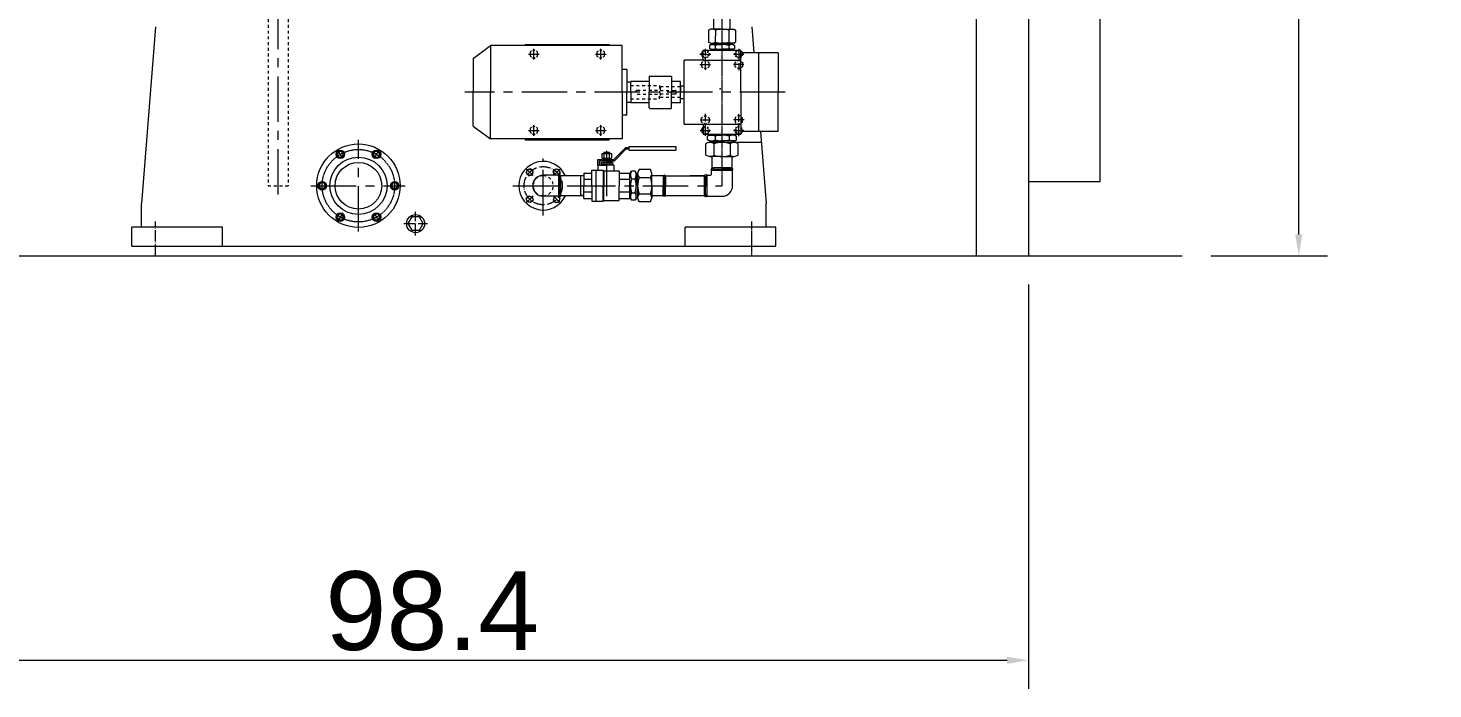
# Model space of a CAD drawing. Header units: inches. Extents: x 0 to 31702, y 0 to 24154.
# Drawn here: x 5433 to 8378, y 15560 to 16945 of the extents above; entities that cross this region are included whole.
import ezdxf

# ---------------------------------------------------------------- set-up
doc = ezdxf.new("R2010")
doc.units = ezdxf.units.IN
doc.header["$MEASUREMENT"] = 0
for name, pattern in [('ACAD_ISO04W100', [30, 24, -3, 0, -3]), ('CENTER', [50.8, 31.75, -6.35, 6.35, -6.35]), ('CHAIN', [0.7087, 0.4724, -0.0591, 0.1181, -0.0591]), ('EB_DASH', [6, 3, -3])]:
    doc.linetypes.add(name, pattern=pattern)
doc.layers.get('Defpoints').update_dxf_attribs({"lineweight": 5})
doc.layers.add('CAXA1', color=5, linetype='CENTER', lineweight=5)
doc.styles.add('Roman', font='arial.ttf')
doc.styles.get("Standard").update_dxf_attribs({"font": 'arial.ttf'})
doc.dimstyles.new('ISO-25', dxfattribs={"dimscale": 30, "dimtxt": 1.5, "dimasz": 1.5, "dimexe": 2, "dimexo": 2, "dimtad": 1, "dimtih": 1, "dimtoh": 1, "dimdec": 1, "dimlfac": 0.03937, "dimdsep": 46, "dimtxsty": 'Standard', "dimcen": 2.5, "dimclrd": 7, "dimclre": 7, "dimclrt": 7, "dimadec": 0, "dimazin": 0, "dimtfac": 1, "dimtdec": 1, "dimtmove": 0, "dimatfit": 3, "dimfxl": 1, "dimlwd": 5, "dimlwe": 5, "dimarcsym": 0})

# ---------------------------------------------------------------- blocks, each defined once
blk = doc.blocks.new('*D20')
at = {"color": 7, "linetype": 'Continuous', "lineweight": 5, "transparency": 16777216}
for p, q in [((5030.1, 16407.7), (5030.1, 15559.7)), ((7530.1, 16407.7), (7530.1, 15559.7)), ((5075.1, 15619.7), (7485.1, 15619.7))]:
    blk.add_line(p, q, dxfattribs=at)
at = {"color": 7, "transparency": 16777216}
for points in [[(5075.1, 15627.2), (5075.1, 15612.2), (5030.1, 15619.7)], [(7485.1, 15627.2), (7485.1, 15612.2), (7530.1, 15619.7)]]:
    blk.add_solid(points, dxfattribs=at)
at = {"layer": 'Defpoints', "color": 0, "transparency": 16777216}
for p in [(5030.1, 16467.7), (7530.1, 16467.7), (7530.1, 15619.7)]:
    blk.add_point(p, dxfattribs=at)
at = {"color": 7, "lineweight": 5, "transparency": 16777216, "insert": (6280.1, 15722.7), "char_height": 165, "attachment_point": 5, "style": 'Roman'}
blk.add_mtext('98.4', dxfattribs=at)
blk = doc.blocks.new('*D26')
at = {"color": 7, "linetype": 'Continuous', "lineweight": 5, "transparency": 16777216}
for p, q in [((7542.6, 21397.7), (8156.7, 21397.7)), ((8096.7, 21352.7), (8096.7, 18600.5)), ((8096.7, 16512.7), (8096.7, 18394.5)), ((7912.4, 16467.7), (8156.7, 16467.7))]:
    blk.add_line(p, q, dxfattribs=at)
at = {"color": 7, "transparency": 16777216}
for points in [[(8089.2, 21352.7), (8104.2, 21352.7), (8096.7, 21397.7)], [(8089.2, 16512.7), (8104.2, 16512.7), (8096.7, 16467.7)]]:
    blk.add_solid(points, dxfattribs=at)
at = {"layer": 'Defpoints', "color": 0, "transparency": 16777216}
for p in [(7482.6, 21397.7), (8096.7, 21397.7), (7852.4, 16467.7)]:
    blk.add_point(p, dxfattribs=at)
at = {"color": 7, "lineweight": 5, "transparency": 16777216, "insert": (8096.7, 18497.5), "char_height": 165, "attachment_point": 5, "style": 'Roman'}
blk.add_mtext('194.1', dxfattribs=at)

msp = doc.modelspace()

# ---------------------------------------------------------------- linework, layer by layer
at = {"color": 7, "lineweight": 5}
for p, q in [((7420.12, 19467.71), (7420.12, 16467.71)), ((7530.12, 19467.71), (7530.12, 16467.71)), ((7680.12, 16623.71), (7680.12, 18383.71)), ((6870.67, 16942.75), (6870.66, 16965.74)), ((6904.58, 16942.75), (6904.59, 16965.74)), ((5700.12, 16947.71), (5670.12, 16577.71)), ((6859.36, 16940.57), (6859.34, 16915.95)), ((6859.36, 16940.57), (6859.34, 16915.95)), ((6863.16, 16942.75), (6859.36, 16940.57)), ((6863.16, 16942.75), (6859.36, 16940.57)), ((6887.67, 16942.73), (6863.16, 16942.75)), ((6887.67, 16942.73), (6863.16, 16942.75)), ((6873.51, 16940.55), (6873.49, 16915.93)), ((6873.51, 16940.55), (6873.49, 16915.93)), ((6887.59, 16942.73), (6912.09, 16942.75)), ((6887.59, 16942.73), (6912.09, 16942.75)), ((6901.74, 16940.55), (6901.76, 16915.93)), ((6901.74, 16940.55), (6901.76, 16915.93)), ((6912.09, 16942.75), (6915.89, 16940.57)), ((6912.09, 16942.75), (6915.89, 16940.57)), ((6915.89, 16940.57), (6915.91, 16915.95)), ((6915.89, 16940.57), (6915.91, 16915.95)), ((6950.12, 16947.71), (6954.55, 16893.11)), ((6365.62, 16881.64), (6402.4, 16908.71)), ((6678.05, 16908.71), (6402.4, 16908.71)), ((6402.4, 16908.71), (6402.4, 16810.71)), ((6475.12, 16910.71), (6475.12, 16908.71)), ((6475.12, 16910.71), (6651.12, 16910.71)), ((6651.12, 16910.71), (6651.12, 16908.71)), ((6678.05, 16810.71), (6678.05, 16908.71)), ((6863.13, 16913.75), (6859.34, 16915.95)), ((6863.13, 16913.75), (6859.34, 16915.95)), ((6864.64, 16910.71), (6861.33, 16908.81)), ((6861.33, 16908.81), (6861.33, 16902.62)), ((6863.13, 16913.75), (6887.64, 16913.73)), ((6863.13, 16913.75), (6887.64, 16913.73)), ((6864.64, 16910.71), (6887.62, 16910.71)), ((6868.14, 16913.75), (6868.14, 16910.71)), ((6868.14, 16913.75), (6868.14, 16910.71)), ((6873.48, 16908.72), (6873.48, 16902.71)), ((6912.12, 16913.75), (6887.61, 16913.73)), ((6912.12, 16913.75), (6887.61, 16913.73)), ((6910.62, 16910.71), (6887.63, 16910.71)), ((6901.77, 16908.72), (6901.77, 16902.71)), ((6907.11, 16913.75), (6907.12, 16910.71)), ((6907.11, 16913.75), (6907.12, 16910.71)), ((6910.62, 16910.71), (6913.92, 16908.81)), ((6912.12, 16913.75), (6915.91, 16915.95)), ((6912.12, 16913.75), (6915.91, 16915.95)), ((6913.92, 16908.81), (6913.92, 16902.62)), ((6365.62, 16881.64), (6365.62, 16810.71)), ((6678.05, 16810.71), (6678.05, 16899.71)), ((6808.12, 16743.71), (6808.12, 16877.71)), ((6848.07, 16877.71), (6808.12, 16877.71)), ((6848.07, 16895.16), (6846.5, 16894.25)), ((6846.5, 16894.25), (6846.5, 16887.17)), ((6846.5, 16887.17), (6848.07, 16886.26)), ((6848.07, 16877.71), (6848.07, 16898.71)), ((6848.07, 16898.71), (6927.17, 16898.71)), ((6848.07, 16877.71), (6927.17, 16877.71)), ((6864.64, 16900.71), (6861.33, 16902.62)), ((6864.64, 16900.71), (6887.62, 16900.71)), ((6866.63, 16898.71), (6866.63, 16900.71)), ((6910.62, 16900.71), (6887.63, 16900.71)), ((6908.63, 16898.71), (6908.63, 16900.71)), ((6910.62, 16900.71), (6913.92, 16902.62)), ((6927.17, 16810.71), (6927.17, 16898.71)), ((6927.17, 16895.16), (6928.75, 16894.25)), ((7005.12, 16893.11), (6927.17, 16893.11)), ((6928.75, 16894.25), (6928.75, 16893.11)), ((6964.15, 16893.11), (6964.15, 16728.32)), ((7005.12, 16893.11), (7005.12, 16810.71)), ((6687.91, 16858.69), (6678.05, 16858.69)), ((6687.91, 16858.69), (6687.91, 16810.71)), ((6696.12, 16831.89), (6687.91, 16831.89)), ((6696.12, 16810.71), (6696.12, 16833.21)), ((6735.12, 16833.21), (6696.12, 16833.21)), ((6735.12, 16843.71), (6736.12, 16844.71)), ((6735.12, 16843.71), (6735.12, 16810.71)), ((6736.12, 16844.71), (6780.62, 16844.71)), ((6780.62, 16844.71), (6781.62, 16843.71)), ((6781.62, 16843.71), (6781.62, 16810.71)), ((6800.12, 16833.21), (6781.62, 16833.21)), ((6800.12, 16788.21), (6800.12, 16833.21)), ((6800.12, 16824.17), (6800.12, 16810.71)), ((6800.12, 16824.17), (6808.12, 16824.17)), ((6365.62, 16739.79), (6365.62, 16810.71)), ((6402.4, 16712.71), (6402.4, 16810.71)), ((6678.05, 16810.71), (6678.05, 16721.71)), ((6678.05, 16810.71), (6678.05, 16712.71)), ((6687.91, 16762.74), (6687.91, 16810.71)), ((6696.12, 16789.53), (6687.91, 16789.53)), ((6696.12, 16810.71), (6696.12, 16788.21)), ((6735.12, 16788.21), (6696.12, 16788.21)), ((6735.12, 16777.71), (6735.12, 16810.71)), ((6781.62, 16777.71), (6781.62, 16810.71)), ((6800.12, 16788.21), (6781.62, 16788.21)), ((6800.12, 16797.26), (6800.12, 16810.71)), ((6800.12, 16797.26), (6808.12, 16797.26)), ((6927.17, 16810.71), (6927.17, 16722.71)), ((7005.12, 16728.32), (7005.12, 16810.71)), ((6687.91, 16762.74), (6678.05, 16762.74)), ((6735.12, 16777.71), (6736.12, 16776.71)), ((6736.12, 16776.71), (6780.62, 16776.71)), ((6780.62, 16776.71), (6781.62, 16777.71)), ((6365.62, 16739.79), (6402.4, 16712.71)), ((6808.12, 16743.71), (6927.17, 16743.71)), ((6846.5, 16734.25), (6848.07, 16735.16)), ((6846.5, 16727.17), (6846.5, 16734.25)), ((6848.07, 16743.71), (6848.07, 16722.71)), ((6678.05, 16712.71), (6402.4, 16712.71)), ((6475.12, 16712.71), (6475.12, 16710.71)), ((6475.12, 16710.71), (6651.12, 16710.71)), ((6651.12, 16712.71), (6651.12, 16710.71)), ((6848.07, 16726.26), (6846.5, 16727.17)), ((6848.07, 16722.71), (6887.62, 16722.71)), ((6853.63, 16678.71), (6853.63, 16702.71)), ((6860.64, 16720.71), (6857.34, 16718.81)), ((6857.34, 16710.62), (6857.34, 16718.81)), ((6860.64, 16708.71), (6857.34, 16710.62)), ((6860.64, 16720.71), (6887.63, 16720.71)), ((6860.64, 16708.71), (6887.63, 16708.71)), ((6861.18, 16722.71), (6861.18, 16720.71)), ((6861.63, 16705.71), (6862.73, 16705.71)), ((6862.73, 16705.71), (6862.73, 16708.71)), ((6862.73, 16705.71), (6913.25, 16705.71)), ((6870.38, 16702.71), (6870.38, 16678.71)), ((6872.97, 16718.72), (6872.97, 16710.71)), ((6887.62, 16722.71), (6927.17, 16722.71)), ((6914.61, 16720.71), (6887.62, 16720.71)), ((6914.61, 16708.71), (6887.62, 16708.71)), ((6902.28, 16718.72), (6902.28, 16710.71)), ((6904.88, 16702.71), (6904.88, 16678.71)), ((6912.52, 16705.71), (6912.52, 16708.71)), ((6913.25, 16705.71), (6969.75, 16705.71)), ((6914.08, 16722.71), (6914.08, 16720.71)), ((6914.61, 16720.71), (6917.91, 16718.81)), ((6914.61, 16708.71), (6917.91, 16710.62)), ((6917.91, 16710.62), (6917.91, 16718.81)), ((6921.62, 16678.71), (6921.62, 16702.71)), ((7005.12, 16728.32), (6927.17, 16728.32)), ((6927.17, 16726.26), (6928.75, 16727.17)), ((6928.75, 16727.17), (6928.75, 16728.32)), ((6967.91, 16728.32), (6980.12, 16577.71)), ((6627.41, 16669.72), (6660.62, 16669.72)), ((6627.41, 16657.48), (6627.41, 16669.72)), ((6635.62, 16682.22), (6655.62, 16682.22)), ((6635.62, 16682.22), (6635.62, 16672.22)), ((6635.62, 16672.22), (6655.62, 16672.22)), ((6636.5, 16672.22), (6636.5, 16669.72)), ((6640.49, 16685.24), (6639.62, 16684.68)), ((6639.62, 16684.68), (6639.62, 16682.22)), ((6639.62, 16684.68), (6651.62, 16684.68)), ((6640.02, 16682.22), (6640.02, 16672.22)), ((6640.49, 16685.24), (6650.76, 16685.24)), ((6640.49, 16684.68), (6640.49, 16682.22)), ((6643.98, 16672.22), (6646.36, 16669.72)), ((6644.55, 16672.22), (6646.93, 16669.72)), ((6650.76, 16685.24), (6651.62, 16684.68)), ((6650.76, 16684.68), (6650.76, 16682.22)), ((6651.23, 16682.22), (6651.23, 16672.22)), ((6651.62, 16684.68), (6651.62, 16682.22)), ((6654.75, 16672.22), (6654.75, 16669.72)), ((6655.62, 16682.22), (6655.62, 16672.22)), ((6685.62, 16694.72), (6660.62, 16669.72)), ((6686.87, 16691.72), (6661.87, 16666.72)), ((6685.62, 16694.72), (6692.58, 16694.72)), ((6686.87, 16691.72), (6692.58, 16691.72)), ((6692.58, 16689.34), (6692.58, 16697.1)), ((6692.58, 16697.1), (6790.62, 16697.1)), ((6692.58, 16689.34), (6790.62, 16689.34)), ((6790.62, 16697.1), (6790.62, 16689.34)), ((6887.63, 16675.71), (6862, 16675.71)), ((6866.63, 16652.22), (6866.63, 16675.71)), ((6887.62, 16693.78), (6887.63, 16693.78)), ((6887.63, 16675.71), (6913.25, 16675.71)), ((6908.62, 16652.22), (6908.62, 16675.71)), ((6597.62, 16641.22), (6597.62, 16614.71)), ((6597.62, 16641.22), (6614.62, 16641.22)), ((6614.62, 16614.72), (6614.62, 16647.22)), ((6614.62, 16647.22), (6638.62, 16647.22)), ((6622.95, 16647.22), (6622.95, 16582.22)), ((6630.41, 16657.48), (6627.41, 16657.48)), ((6627.41, 16657.48), (6627.41, 16647.22)), ((6630.41, 16666.72), (6661.87, 16666.72)), ((6630.41, 16657.48), (6630.41, 16666.72)), ((6630.41, 16657.48), (6645.62, 16657.48)), ((6633.15, 16663.06), (6645.62, 16663.06)), ((6633.15, 16663.06), (6633.15, 16659.96)), ((6633.15, 16659.96), (6645.62, 16659.96)), ((6635.1, 16659.96), (6635.1, 16657.48)), ((6638.62, 16647.22), (6638.62, 16614.72)), ((6638.62, 16647.22), (6639.99, 16645.64)), ((6639.62, 16666.72), (6639.62, 16659.96)), ((6639.99, 16645.64), (6671.62, 16645.64)), ((6639.99, 16645.64), (6639.99, 16614.72)), ((6658.1, 16663.06), (6645.62, 16663.06)), ((6658.1, 16659.96), (6645.62, 16659.96)), ((6660.84, 16657.48), (6645.62, 16657.48)), ((6651.62, 16666.72), (6651.62, 16659.96)), ((6656.15, 16659.96), (6656.15, 16657.48)), ((6658.1, 16663.06), (6658.1, 16659.96)), ((6660.84, 16657.48), (6660.84, 16645.64)), ((6671.62, 16645.64), (6671.62, 16614.71)), ((6671.62, 16641.22), (6693.62, 16641.22)), ((6693.62, 16641.22), (6693.62, 16614.71)), ((6693.62, 16641.22), (6695.62, 16641.22)), ((6695.62, 16641.71), (6697.53, 16645.01)), ((6695.62, 16641.71), (6695.62, 16635.67)), ((6705.72, 16645.01), (6697.53, 16645.01)), ((6707.62, 16641.71), (6705.72, 16645.01)), ((6707.62, 16641.71), (6707.62, 16614.72)), ((6710.62, 16614.72), (6710.62, 16640.35)), ((6737.3, 16648.72), (6713.62, 16648.72)), ((6740.42, 16614.46), (6740.42, 16640.08)), ((6865.62, 16646.57), (6870.13, 16649.72)), ((6865.62, 16640.72), (6865.62, 16646.57)), ((6909.62, 16646.57), (6865.62, 16646.57)), ((6866.63, 16652.22), (6870.13, 16649.72)), ((6908.62, 16652.22), (6866.63, 16652.22)), ((6870.13, 16649.72), (6887.63, 16649.72)), ((6905.13, 16649.72), (6887.63, 16649.72)), ((6908.63, 16652.22), (6905.13, 16649.72)), ((6909.63, 16646.57), (6905.13, 16649.72)), ((6909.62, 16614.67), (6909.62, 16646.57)), ((6544.47, 16636.72), (6512.62, 16636.72)), ((6544.47, 16636.72), (6547.62, 16632.22)), ((6544.47, 16636.72), (6544.47, 16592.72)), ((6547.62, 16632.22), (6549.64, 16635.71)), ((6547.62, 16632.21), (6547.62, 16597.22)), ((6589.39, 16635.71), (6549.64, 16635.71)), ((6549.64, 16593.73), (6549.64, 16635.71)), ((6597.62, 16635.51), (6589.39, 16635.71)), ((6591.08, 16635.67), (6591.08, 16593.72)), ((6597.62, 16635), (6591.08, 16635.16)), ((6614.62, 16627.96), (6597.62, 16627.96)), ((6597.62, 16588.22), (6597.62, 16614.73)), ((6614.62, 16614.72), (6614.62, 16582.22)), ((6638.62, 16582.22), (6638.62, 16614.72)), ((6639.99, 16583.79), (6639.99, 16614.72)), ((6693.62, 16627.96), (6671.62, 16627.96)), ((6671.62, 16583.79), (6671.62, 16614.73)), ((6693.62, 16614.72), (6693.62, 16588.22)), ((6693.62, 16614.72), (6693.62, 16588.22)), ((6695.62, 16587.73), (6695.62, 16614.72)), ((6697.62, 16629.38), (6705.63, 16629.38)), ((6710.62, 16639.62), (6707.62, 16639.62)), ((6707.62, 16587.73), (6707.62, 16614.72)), ((6710.62, 16614.72), (6710.62, 16589.09)), ((6713.62, 16631.97), (6737.59, 16631.97)), ((6764.11, 16635.72), (6740.42, 16635.72)), ((6740.42, 16614.98), (6740.42, 16589.35)), ((6764.11, 16635.72), (6766.62, 16632.22)), ((6764.11, 16635.72), (6764.11, 16614.72)), ((6764.11, 16593.72), (6764.11, 16614.72)), ((6769.12, 16635.72), (6766.62, 16632.22)), ((6766.62, 16632.22), (6766.62, 16614.72)), ((6766.62, 16597.22), (6766.62, 16614.72)), ((6769.12, 16635.72), (6850.12, 16635.71)), ((6769.12, 16635.71), (6769.12, 16614.72)), ((6769.12, 16593.73), (6769.12, 16614.72)), ((6850.12, 16635.71), (6820.63, 16635.71)), ((6850.12, 16635.71), (6852.63, 16632.21)), ((6850.12, 16635.71), (6850.12, 16593.72)), ((6850.12, 16635.71), (6852.63, 16632.21)), ((6855.78, 16636.72), (6852.63, 16632.22)), ((6852.63, 16632.21), (6852.63, 16614.71)), ((6852.63, 16597.23), (6852.63, 16614.73)), ((6855.78, 16636.72), (6861.62, 16636.72)), ((6855.78, 16636.71), (6855.78, 16592.71)), ((7530.12, 16623.71), (7680.12, 16623.71)), ((6544.47, 16592.72), (6512.62, 16592.72)), ((6544.47, 16592.72), (6547.62, 16597.22)), ((6547.62, 16597.22), (6549.64, 16593.73)), ((6597.62, 16593.72), (6549.64, 16593.72)), ((6597.62, 16594.44), (6591.08, 16594.28)), ((6614.62, 16601.47), (6597.62, 16601.47)), ((6597.62, 16588.22), (6614.62, 16588.22)), ((6614.62, 16582.22), (6638.62, 16582.22)), ((6638.62, 16582.22), (6639.99, 16583.79)), ((6639.99, 16583.79), (6671.62, 16583.79)), ((6693.62, 16601.47), (6671.62, 16601.47)), ((6671.62, 16588.22), (6695.62, 16588.22)), ((6695.62, 16587.73), (6697.53, 16584.43)), ((6705.72, 16584.43), (6697.53, 16584.43)), ((6697.62, 16600.06), (6705.63, 16600.06)), ((6707.62, 16587.73), (6705.72, 16584.43)), ((6710.62, 16589.82), (6707.62, 16589.82)), ((6713.62, 16597.47), (6737.59, 16597.47)), ((6764.11, 16593.72), (6740.42, 16593.72)), ((6764.11, 16593.72), (6757.63, 16593.72)), ((6764.11, 16593.72), (6766.62, 16597.22)), ((6769.12, 16593.72), (6766.62, 16597.22)), ((6850.12, 16593.72), (6769.12, 16593.73)), ((6850.12, 16593.73), (6852.63, 16597.23)), ((6850.12, 16593.73), (6852.63, 16597.23)), ((6855.78, 16592.72), (6852.63, 16597.22)), ((6855.78, 16592.72), (6887.63, 16592.72)), ((5670.12, 16527.71), (5670.12, 16577.71)), ((6737.3, 16580.72), (6713.62, 16580.72)), ((6980.12, 16527.71), (6980.12, 16577.71)), ((5650.12, 16487.71), (5650.12, 16527.71)), ((5840.12, 16527.71), (5650.12, 16527.71)), ((5840.12, 16487.71), (5840.12, 16527.71)), ((7000.12, 16527.71), (6810.12, 16527.71)), ((6810.12, 16487.71), (6810.12, 16527.71)), ((7000.12, 16487.71), (7000.12, 16527.71)), ((4703.9, 16467.71), (7852.35, 16467.71)), ((5650.12, 16487.71), (7000.12, 16487.71))]:
    msp.add_line(p, q, dxfattribs=at)
at = {"color": 7, "linetype": 'CHAIN', "lineweight": 5, "ltscale": 5}
for p, q in [((6887.63, 16614.72), (6887.62, 17071.92)), ((6950.12, 16467.54), (6950.12, 16539.53))]:
    msp.add_line(p, q, dxfattribs=at)
at = {"color": 7, "linetype": 'EB_DASH', "lineweight": 5, "ltscale": 2}
for p, q in [((5935.86, 16987.71), (5935.86, 16614.72)), ((5977.85, 16987.71), (5977.85, 16614.72)), ((6696.12, 16824.71), (6756.12, 16824.71)), ((6756.12, 16824.71), (6756.12, 16810.71)), ((6800.12, 16821.71), (6758.12, 16821.71)), ((6758.12, 16821.71), (6758.12, 16799.71)), ((6696.12, 16796.71), (6756.12, 16796.71)), ((6710.12, 16814.71), (6756.12, 16814.71)), ((6710.12, 16806.71), (6756.12, 16806.71)), ((6756.12, 16796.71), (6756.12, 16810.71)), ((6758.12, 16814.21), (6788.62, 16814.21)), ((6758.12, 16807.21), (6788.62, 16807.21)), ((6800.12, 16799.71), (6758.12, 16799.71)), ((5935.86, 16614.72), (5977.85, 16614.72))]:
    msp.add_line(p, q, dxfattribs=at)
at = {"color": 7, "linetype": 'ACAD_ISO04W100', "lineweight": 5}
for p, q in [((6481.93, 16890.71), (6504.32, 16890.71)), ((6493.12, 16879.51), (6493.12, 16901.91)), ((6621.93, 16890.71), (6644.32, 16890.71)), ((6633.12, 16879.51), (6633.12, 16901.91)), ((6841.17, 16890.71), (6863.84, 16890.71)), ((6852.62, 16857.65), (6852.62, 16901.91)), ((6911.7, 16890.71), (6933.07, 16890.71)), ((6922.62, 16901.65), (6922.62, 16856.96)), ((6840.98, 16868.71), (6863.3, 16868.71)), ((6933.35, 16868.71), (6911.79, 16868.71)), ((6852.62, 16719.47), (6852.62, 16765.11)), ((6922.62, 16718.52), (6922.62, 16764.86)), ((6481.93, 16730.71), (6504.32, 16730.71)), ((6493.12, 16719.51), (6493.12, 16741.91)), ((6621.93, 16730.71), (6644.32, 16730.71)), ((6633.12, 16719.51), (6633.12, 16741.91)), ((6841.46, 16752.71), (6863.37, 16752.71)), ((6841.68, 16730.71), (6863.45, 16730.71)), ((6933.93, 16752.71), (6911.42, 16752.71)), ((6911.88, 16730.71), (6932.97, 16730.71)), ((6092.26, 16671.86), (6082.25, 16689.2)), ((6158.25, 16671.86), (6168.26, 16689.2)), ((6491.24, 16636.1), (6477.67, 16649.67)), ((6534.01, 16636.1), (6547.58, 16649.67)), ((6547.62, 16614.72), (6547.62, 16632.22)), ((6491.24, 16593.33), (6477.67, 16579.76)), ((6534.01, 16593.33), (6547.58, 16579.76)), ((6092.26, 16557.57), (6082.25, 16540.22)), ((6158.25, 16557.57), (6168.26, 16540.22)), ((6245.07, 16510.52), (6245.07, 16559.9)), ((5700.12, 16467.54), (5700.12, 16539.53)), ((6220.38, 16535.21), (6269.76, 16535.21))]:
    msp.add_line(p, q, dxfattribs=at)
at = {"color": 7, "linetype": 'EB_DASH', "lineweight": 5}
for points in [[(6493.12, 16899.71), (6485.33, 16895.21), (6485.33, 16886.21), (6493.12, 16881.71), (6500.92, 16886.21), (6500.92, 16895.21)], [(6633.12, 16899.71), (6625.33, 16895.21), (6625.33, 16886.21), (6633.12, 16881.71), (6640.92, 16886.21), (6640.92, 16895.21)], [(6852.62, 16877.71), (6844.83, 16873.21), (6844.83, 16864.21), (6852.62, 16859.71), (6860.42, 16864.21), (6860.42, 16873.21)], [(6852.62, 16897.79), (6846.5, 16894.25), (6846.5, 16887.17), (6852.62, 16883.64), (6858.75, 16887.17), (6858.75, 16894.25)], [(6922.62, 16877.71), (6930.42, 16873.21), (6930.42, 16864.21), (6922.62, 16859.71), (6914.83, 16864.21), (6914.83, 16873.21)], [(6922.62, 16897.79), (6916.5, 16894.25), (6916.5, 16887.17), (6922.62, 16883.64), (6928.75, 16887.17), (6928.75, 16894.25)], [(6852.62, 16743.71), (6844.83, 16748.21), (6844.83, 16757.21), (6852.62, 16761.71), (6860.42, 16757.21), (6860.42, 16748.21)], [(6922.62, 16743.71), (6930.42, 16748.21), (6930.42, 16757.21), (6922.62, 16761.71), (6914.83, 16757.21), (6914.83, 16748.21)], [(6493.12, 16739.71), (6485.33, 16735.21), (6485.33, 16726.21), (6493.12, 16721.71), (6500.92, 16726.21), (6500.92, 16735.21)], [(6633.12, 16739.71), (6625.33, 16735.21), (6625.33, 16726.21), (6633.12, 16721.71), (6640.92, 16726.21), (6640.92, 16735.21)], [(6852.62, 16737.79), (6846.5, 16734.25), (6846.5, 16727.17), (6852.62, 16723.64), (6858.75, 16727.17), (6858.75, 16734.25)], [(6922.62, 16737.79), (6916.5, 16734.25), (6916.5, 16727.17), (6922.62, 16723.64), (6928.75, 16727.17), (6928.75, 16734.25)]]:
    msp.add_lwpolyline(points, close=True, dxfattribs=at)
at = {"color": 7, "lineweight": 5}
for points in [[(6080.45, 16680.53), (6083.85, 16674.64), (6090.65, 16674.64), (6094.05, 16680.53), (6090.65, 16686.42), (6083.85, 16686.42)], [(6159.85, 16686.42), (6156.45, 16680.53), (6159.85, 16674.64), (6166.65, 16674.64), (6170.05, 16680.53), (6166.65, 16686.42)], [(6486.31, 16650.24), (6479.06, 16648.33), (6477.09, 16641.1), (6482.36, 16635.77), (6489.62, 16637.67), (6491.59, 16644.91)], [(6045.85, 16608.82), (6052.65, 16608.82), (6056.05, 16614.71), (6052.65, 16620.6), (6045.85, 16620.6), (6042.45, 16614.71)], [(6204.65, 16620.6), (6197.85, 16620.6), (6194.45, 16614.71), (6197.85, 16608.82), (6204.65, 16608.82), (6208.05, 16614.71)], [(6486.31, 16579.2), (6479.06, 16581.11), (6477.09, 16588.34), (6482.36, 16593.67), (6489.62, 16591.76), (6491.59, 16584.53)], [(6090.65, 16543.01), (6094.05, 16548.9), (6090.65, 16554.78), (6083.85, 16554.78), (6080.45, 16548.9), (6083.85, 16543.01)], [(6170.05, 16548.9), (6166.65, 16554.78), (6159.85, 16554.78), (6156.45, 16548.9), (6159.85, 16543.01), (6166.65, 16543.01)], [(6253.14, 16549.18), (6237.01, 16549.18), (6228.94, 16535.21), (6237.01, 16521.24), (6253.14, 16521.24), (6261.2, 16535.21)]]:
    msp.add_lwpolyline(points, close=True, dxfattribs=at)
for points in [[(6539.27, 16636.72), (6535.63, 16637.67), (6533.66, 16644.91), (6538.93, 16650.24), (6546.19, 16648.33), (6548.16, 16641.1), (6543.83, 16636.72)], [(6539.27, 16592.72), (6535.63, 16591.76), (6533.66, 16584.53), (6538.93, 16579.2), (6546.19, 16581.11), (6548.16, 16588.34), (6543.83, 16592.72)]]:
    msp.add_lwpolyline(points, dxfattribs=at)
at = {"color": 7, "linetype": 'EB_DASH', "lineweight": 5}
for centre in [(6852.62, 16890.71), (6922.62, 16890.71), (6852.62, 16730.71), (6922.62, 16730.71)]:
    msp.add_circle(centre, 8, dxfattribs=at)
at = {"color": 7, "lineweight": 5}
for centre, radius in [((6125.25, 16614.71), 87.5), ((6125.25, 16614.71), 60), ((6087.25, 16680.53), 9), ((6087.25, 16680.53), 8), ((6163.25, 16680.53), 9), ((6163.25, 16680.53), 8), ((6125.25, 16614.71), 49), ((6484.34, 16643), 6.5), ((6049.25, 16614.71), 9), ((6049.25, 16614.71), 8), ((6201.25, 16614.71), 9), ((6201.25, 16614.71), 8), ((6484.34, 16586.43), 6.5), ((6087.25, 16548.9), 9), ((6087.25, 16548.9), 8), ((6163.25, 16548.9), 9), ((6163.25, 16548.9), 8), ((6245.07, 16535.21), 18.98)]:
    msp.add_circle(centre, radius, dxfattribs=at)
at = {"color": 7, "linetype": 'CHAIN', "lineweight": 5, "ltscale": 10}
msp.add_circle((6125.25, 16614.71), 76, dxfattribs=at)
at = {"color": 7, "linetype": 'ACAD_ISO04W100', "lineweight": 5}
msp.add_circle((6512.62, 16614.72), 40, dxfattribs=at)
at = {"color": 7, "lineweight": 5}
for centre, radius, start, end in [((6866.43, 16930.22), 12.53, 55.56432, 124.33281), ((6866.43, 16930.22), 12.53, 55.56432, 124.33281), ((6887.62, 16895.9), 46.83, 89.94857, 107.53652), ((6887.62, 16895.9), 46.83, 89.94857, 107.53652), ((6887.63, 16895.9), 46.83, 72.46431, 90.05226), ((6887.63, 16895.9), 46.83, 72.46431, 90.05226), ((6908.82, 16930.22), 12.53, 55.66801, 124.43651), ((6908.82, 16930.22), 12.53, 55.66801, 124.43651), ((6866.43, 16926.28), 12.53, 235.56432, 304.33281), ((6866.43, 16926.28), 12.53, 235.56432, 304.33281), ((6867.39, 16900.4), 10.32, 53.7922, 118.48426), ((6888.83, 16850.97), 59.75, 91.15817, 104.88393), ((6887.68, 16960.56), 46.83, 252.36061, 269.94857), ((6887.68, 16960.56), 46.83, 252.36061, 269.94857), ((6887.57, 16960.56), 46.83, 270.05226, 287.64021), ((6887.57, 16960.56), 46.83, 270.05226, 287.64021), ((6886.42, 16850.97), 59.75, 75.1169, 88.84265), ((6908.83, 16926.28), 12.53, 235.66801, 304.43651), ((6908.83, 16926.28), 12.53, 235.66801, 304.43651), ((6907.86, 16900.4), 10.32, 61.51657, 126.20862), ((6852.62, 16890.71), 8, 124.66516, 235.33484), ((6867.39, 16911.03), 10.32, 241.51574, 306.2078), ((6888.83, 16960.45), 59.75, 255.11607, 268.84183), ((6886.42, 16960.45), 59.75, 271.159, 284.88475), ((6907.86, 16911.03), 10.32, 233.79302, 298.48508), ((6922.62, 16890.71), 8, 17.41918, 55.33484), ((6852.62, 16730.71), 8, 124.66516, 235.33484), ((6875.66, 16654.45), 53.05, 104.91774, 114.53007), ((6864.92, 16703.41), 17.29, 62.26695, 111.99785), ((6864.92, 16726.01), 17.29, 248.0038, 297.7347), ((6858.47, 16683.95), 22.22, 57.59913, 78.32319), ((6887.63, 16654.62), 51.09, 90.00082, 109.73244), ((6888.32, 16660.97), 59.75, 91.159, 104.88475), ((6888.32, 16768.45), 59.75, 255.1169, 268.84265), ((6887.63, 16654.62), 51.09, 70.26839, 90), ((6886.93, 16660.97), 59.75, 75.11607, 88.84183), ((6886.93, 16768.45), 59.75, 271.15817, 284.88393), ((6910.33, 16703.41), 17.29, 68.00297, 117.73388), ((6910.33, 16726.01), 17.29, 242.26612, 291.99703), ((6916.79, 16683.95), 22.22, 101.67763, 122.40169), ((6899.6, 16654.45), 53.05, 65.47075, 75.08309), ((6922.62, 16730.71), 8, 304.66516, 342.58082), ((6875.66, 16726.98), 53.05, 245.47158, 255.08391), ((6858.47, 16697.48), 22.22, 281.67846, 302.40252), ((6887.63, 16726.81), 51.09, 250.26921, 270.00082), ((6887.63, 16726.81), 51.09, 270, 289.73161), ((6916.79, 16697.48), 22.22, 237.59831, 258.32237), ((6899.6, 16726.98), 53.05, 284.91691, 294.52925), ((6512.62, 16614.72), 51, 24.30684, 335.68393), ((6540.91, 16643), 6.5, 284.6416, 255.3584), ((6712.92, 16637.42), 17.29, 158.00297, 207.73388), ((6690.32, 16637.42), 17.29, 332.26612, 21.99703), ((6761.89, 16626.69), 53.05, 155.47075, 165.08309), ((6689.16, 16626.43), 53.05, 14.91691, 24.844), ((6861.62, 16640.72), 4, 270, 0), ((6868.52, 16648.97), 3.76, 120.17583, 219.71215), ((6906.74, 16648.97), 3.76, 320.28867, 59.825), ((6512.62, 16614.72), 22, 90, 270), ((6546.68, 16634.29), 3.28, 25.61749, 132.32699), ((6755.36, 16614.03), 59.75, 165.11607, 178.84183), ((6755.36, 16615.41), 59.75, 181.15817, 194.88393), ((6647.89, 16614.03), 59.75, 1.15817, 14.88393), ((6647.89, 16615.41), 59.75, 345.11607, 358.84183), ((6732.39, 16643.88), 22.22, 191.67763, 212.40169), ((6761.72, 16614.72), 51.09, 160.26839, 180), ((6761.72, 16614.72), 51.09, 180, 199.73161), ((6718.66, 16643.62), 22.22, 327.59831, 348.32237), ((6689.33, 16614.46), 51.09, 0, 19.73161), ((6689.33, 16614.98), 51.09, 340.26839, 0), ((6766.62, 16632.22), 4.3, 54.40531, 125.59469), ((6853.38, 16633.83), 3.76, 50.28908, 149.82541), ((6887.63, 16614.72), 22, 270, 1.01818), ((6887.63, 16614.72), 22, 359.87194, 0.12806), ((6540.91, 16586.43), 6.5, 104.6416, 75.3584), ((6546.68, 16595.14), 3.28, 227.67301, 334.38251), ((6712.92, 16592.01), 17.29, 152.26612, 201.99703), ((6690.32, 16592.01), 17.29, 338.00297, 27.73388), ((6732.39, 16585.56), 22.22, 147.59831, 168.32237), ((6761.89, 16602.75), 53.05, 194.91691, 204.52925), ((6689.16, 16603.01), 53.05, 335.156, 345.08309), ((6718.66, 16585.82), 22.22, 11.67763, 32.40169), ((6766.62, 16597.22), 4.3, 234.40531, 305.59469), ((6853.38, 16595.61), 3.76, 210.17624, 309.71257)]:
    msp.add_arc(centre, radius, start, end, dxfattribs=at)
at = {"color": 7, "linetype": 'EB_DASH', "lineweight": 5, "ltscale": 2}
for centre, radius, start, end in [((6710.12, 16810.71), 4, 90, 270), ((6788.62, 16810.71), 3.5, 0, 90), ((6788.62, 16810.71), 3.5, 270, 0), ((6512.62, 16614.72), 21, 90, 270), ((6512.62, 16614.72), 21, 270, 90)]:
    msp.add_arc(centre, radius, start, end, dxfattribs=at)
at = {"color": 7, "linetype": 'CHAIN', "lineweight": 5, "ltscale": 15}
msp.add_point((6883.72, 16817.71), dxfattribs=at)
at = {"layer": 'CAXA1', "linetype": 'CENTER', "lineweight": 5, "ltscale": 3}
for p, q in [((5956.85, 16596.32), (5956.85, 17411.53)), ((7020.09, 16810.71), (6348.01, 16810.71)), ((6125.25, 16518.55), (6125.25, 16711.17)), ((6512.62, 16552.52), (6512.62, 16671.55)), ((6645.62, 16687.93), (6645.62, 16578.62)), ((6025.47, 16614.71), (6223.25, 16614.71)), ((6448.75, 16614.72), (6572.9, 16614.72)), ((6569.09, 16614.72), (6887.63, 16614.72))]:
    msp.add_line(p, q, dxfattribs=at)

# ---------------------------------------------------------------- dimensions: what is measured, and where the dimension line sits
at = {"color": 7, "lineweight": 5}
dim = msp.add_linear_dim(base=(8096.71, 21397.71), p1=(7852.35, 16467.71), p2=(7482.62, 21397.71), angle=90, dimstyle='ISO-25', override={"dimtxt": 5.5, "dimpost": '\\X', "dimtxsty": 'Roman', "dimtmove": 1}, dxfattribs=at)
dim.commit()
dim.dimension.update_dxf_attribs({"geometry": '*D26', "text_midpoint": (8096.71, 18497.53), "dimtype": 160})
dim = msp.add_linear_dim(base=(7530.12, 15619.75), p1=(5030.12, 16467.71), p2=(7530.12, 16467.71), dimstyle='ISO-25', override={"dimtxt": 5.5, "dimpost": '\\X', "dimtxsty": 'Roman', "dimtmove": 1}, dxfattribs=at)
dim.commit()
dim.dimension.update_dxf_attribs({"geometry": '*D20', "text_midpoint": (6280.12, 15619.75), "dimtype": 160})

doc.saveas('drawing.dxf')
